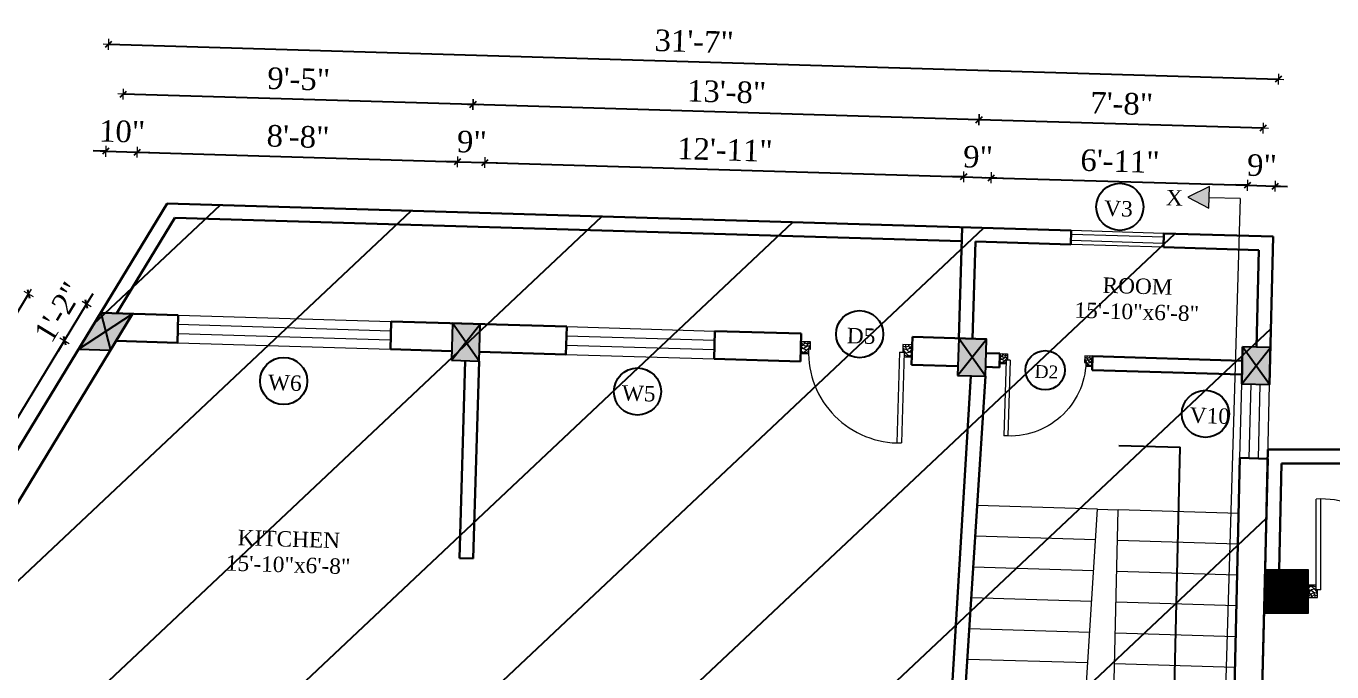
# Model space of a CAD drawing. Header units: inches. Extents: x 4069 to 291496, y -47643 to 12535.
# Drawn here: x 124420.7 to 124843.6, y -23063.9 to -22854.5 of the extents above; entities that cross this region are included whole.
import ezdxf

# ---------------------------------------------------------------- set-up
doc = ezdxf.new("R2010")
doc.units = ezdxf.units.IN
doc.header["$LTSCALE"] = 5
doc.header["$MEASUREMENT"] = 0
for name, color, linetype, lineweight in [('A-WALL', 7, 'Continuous', 9), ('Dimension', 7, 'Continuous', 18), ('DOOR', 62, 'Continuous', 0), ('Dw', 2, 'Continuous', 18), ('tefriş', 30, 'Continuous', 9)]:
    doc.layers.add(name, color=color, linetype=linetype, lineweight=lineweight)
doc.layers.add('dim line', color=7, linetype='Continuous', lineweight=15, true_color=0xfab2b2)
doc.layers.add('TEXT', color=6, linetype='Continuous')
doc.layers.add('WALL', color=7, linetype='Continuous')
doc.styles.add('ordinary', font='times.ttf')
doc.dimstyles.new('Copy of 96', dxfattribs={"dimtxt": 7, "dimasz": 4, "dimexe": 0.5, "dimexo": 0.5, "dimgap": 3, "dimtad": 1, "dimdec": 1, "dimzin": 11, "dimdsep": 46, "dimlunit": 4, "dimtxsty": 'ordinary', "dimblk": 'OBLIQUE', "dimcen": 0.09, "dimse1": 1, "dimse2": 1, "dimclrt": 6, "dimazin": 0, "dimtfac": 1, "dimtdec": 1, "dimtix": 1, "dimtmove": 2, "dimatfit": 3, "dimldrblk": 'leader', "dimfxl": 0.5, "dimfxlon": 1, "dimtolj": 1, "dimtzin": 0, "dimarcsym": 0})

# ---------------------------------------------------------------- blocks, each defined once
blk = doc.blocks.new('C1a')
at = {"color": 1, "ltscale": 5}
for p, q in [((18657.75, 4625.76), (18648.75, 4625.76)), ((18648.75, 4625.76), (18648.82, 4613.76)), ((18657.82, 4613.76), (18657.75, 4625.76)), ((18648.82, 4613.76), (18657.82, 4613.76))]:
    blk.add_line(p, q, dxfattribs=at)
blk = doc.blocks.new('c2a')
at = {"color": 1, "ltscale": 5}
for p, q in [((18091.63, 4625.76), (18084.82, 4613.76)), ((18101.98, 4625.76), (18091.63, 4625.76)), ((18095.17, 4613.76), (18101.98, 4625.76)), ((18084.82, 4613.76), (18095.17, 4613.76))]:
    blk.add_line(p, q, dxfattribs=at)
blk = doc.blocks.new('A$C27B36B59')
at = {"layer": 'DOOR'}
for p, q in [((0, 4), (0, 0)), ((2.5, 4), (0, 4)), ((0, 0), (3, 0)), ((2.5, 2.5), (2.5, 4)), ((3, 2.5), (2.5, 2.5)), ((3, 0), (3, 2.5))]:
    blk.add_line(p, q, dxfattribs=at)
for centre, radius, start, end in [((-1.4, -0.54), 4.75, 22.1411, 72.838), ((1.34, 2.09), 1.64, 45.138, 144.8948), ((2.21, 0.3), 2.49, 83.3149, 152.658), ((0.13, 0.37), 2.05, 349.4875, 93.6805), ((1.96, -0.47), 2.01, 58.7447, 166.495), ((-0.06, 0.32), 1.13, 343.542, 86.947), ((2.08, -0.4), 1.17, 38.2816, 160.1519)]:
    blk.add_arc(centre, radius, start, end, dxfattribs=at)
blk = doc.blocks.new('D2')
at = {"layer": 'DOOR'}
for p, q in [((74473.95, 24047.59), (74473.95, 24018.09)), ((74473.95, 24047.59), (74475.45, 24047.59)), ((74475.45, 24047.59), (74475.45, 24018.13))]:
    blk.add_line(p, q, dxfattribs=at)
blk.add_arc((74473.95, 24047.59), 29.5, 180, 272.9146, dxfattribs=at)
at = {"layer": 'DOOR', "xscale": -1, "rotation": 180}
blk.add_blockref('A$C27B36B59', (74441.95, 24050.09), dxfattribs=at)
at = {"layer": 'DOOR', "rotation": 180}
blk.add_blockref('A$C27B36B59', (74477.95, 24050.09), dxfattribs=at)
blk = doc.blocks.new('x-x')
at = {"ltscale": 5}
for points in [[(11364.03, -701.52), (11364.03, -694.51), (11357.15, -698.09)], [(11364.03, -1135.52), (11364.03, -1128.51), (11357.15, -1132.09)]]:
    blk.add_hatch(color=256, dxfattribs=at).paths.add_polyline_path(points)
for p, q in [((11364.03, -694.51), (11357.15, -698.09)), ((11364.03, -701.52), (11364.03, -694.51)), ((11357.15, -698.09), (11364.03, -701.52)), ((11374.13, -698.09), (11364.03, -698.09)), ((11374.13, -698.09), (11374.13, -1132.09)), ((11364.03, -1128.51), (11357.15, -1132.09)), ((11364.03, -1135.52), (11364.03, -1128.51)), ((11357.15, -1132.09), (11364.03, -1135.52)), ((11374.13, -1132.09), (11364.03, -1132.09))]:
    blk.add_line(p, q, dxfattribs=at)
at = {"layer": 'A-WALL', "color": 1, "ltscale": 5}
blk.add_line((11374.13, -1120.09), (11374.13, -1132.09), dxfattribs=at)
at = {"layer": 'TEXT', "style": 'ordinary'}
for p in [(11350.08, -700.97), (11350.08, -1134.1)]:
    blk.add_text('X', height=5, dxfattribs=at).set_placement(p)
blk = doc.blocks.new('oblique')
at = {"color": 0, "lineweight": -2}
blk.add_line((0.25, 0.25), (-0.25, -0.25), dxfattribs=at)
at = {"layer": 'dim line', "lineweight": 9}
for p, q in [((-0.4375, 0), (0.4375, 0)), ((0, 0.4375), (0, -0.4375))]:
    blk.add_line(p, q, dxfattribs=at)
blk = doc.blocks.new('*D3348')
at = {"layer": 'A-WALL', "color": 0, "lineweight": -2, "ltscale": 50, "transparency": 16777216}
blk.add_line((124323.78, -23136.27), (124433.1, -22956.45), dxfattribs=at)
at = {"layer": 'Defpoints', "color": 0, "ltscale": 50, "transparency": 16777216}
for p in [(124433.1, -22956.45), (124437.67, -22959.23), (124328.34, -23139.05)]:
    blk.add_point(p, dxfattribs=at)
at = {"layer": 'A-WALL', "color": 0, "lineweight": -2, "ltscale": 50, "transparency": 16777216, "xscale": 4, "yscale": 4, "zscale": 4}
for p, rotation in [((124433.1, -22956.45), 58.70147092306956), ((124323.78, -23136.27), 238.7014709230696)]:
    blk.add_blockref('oblique', p, dxfattribs=dict(at, rotation=rotation))
at = {"layer": 'A-WALL', "color": 6, "ltscale": 50, "transparency": 16777216, "insert": (124372.83, -23042.95), "char_height": 7, "attachment_point": 5, "rotation": 58.7015, "style": 'ordinary'}
blk.add_mtext('\\A1;17\'-6"', dxfattribs=at)
blk = doc.blocks.new('_OBLIQUE')
at = {"color": 0, "linetype": 'ByBlock'}
blk.add_line((-0.5, -0.5), (0.5, 0.5), dxfattribs=at)
blk = doc.blocks.new('leader')
at = {"layer": 'Dimension'}
for p, q in [((0, -4.33), (0, 4.33)), ((-4.42, 0), (4.42, 0))]:
    blk.add_line(p, q, dxfattribs=at)
blk = doc.blocks.new('*D3349')
at = {"layer": 'A-WALL', "color": 0, "lineweight": -2, "ltscale": 50, "transparency": 16777216}
for p, q in [((124440.27, -22944.66), (124442.35, -22941.24)), ((124433.1, -22956.45), (124440.27, -22944.66)), ((124433.1, -22956.45), (124431.02, -22959.87))]:
    blk.add_line(p, q, dxfattribs=at)
at = {"layer": 'Defpoints', "color": 0, "ltscale": 50, "transparency": 16777216}
for p in [(124440.27, -22944.66), (124444.84, -22947.44), (124437.67, -22959.23)]:
    blk.add_point(p, dxfattribs=at)
at = {"layer": 'A-WALL', "color": 0, "lineweight": -2, "ltscale": 50, "transparency": 16777216, "xscale": 4, "yscale": 4, "zscale": 4}
for p, rotation in [((124440.27, -22944.66), 238.7014709230696), ((124433.1, -22956.45), 58.70147092306958)]:
    blk.add_blockref('oblique', p, dxfattribs=dict(at, rotation=rotation))
at = {"layer": 'A-WALL', "color": 6, "ltscale": 50, "transparency": 16777216, "insert": (124431.13, -22947.18), "char_height": 7, "attachment_point": 5, "rotation": 58.7015, "style": 'ordinary'}
blk.add_mtext('\\A1;1\'-2"', dxfattribs=at)
blk = doc.blocks.new('*D3350')
at = {"layer": 'A-WALL', "color": 0, "lineweight": -2, "ltscale": 50, "transparency": 16777216}
blk.add_line((124421.47, -22941.3), (124304.98, -23132.91), dxfattribs=at)
at = {"layer": 'Defpoints', "color": 0, "ltscale": 50, "transparency": 16777216}
for p in [(124441.25, -22953.33), (124304.98, -23132.91), (124324.76, -23144.94)]:
    blk.add_point(p, dxfattribs=at)
at = {"layer": 'A-WALL', "color": 0, "lineweight": -2, "ltscale": 50, "transparency": 16777216, "xscale": 4, "yscale": 4, "zscale": 4}
for p, rotation in [((124421.47, -22941.3), 58.70147092277564), ((124304.98, -23132.91), 238.7014709227756)]:
    blk.add_blockref('oblique', p, dxfattribs=dict(at, rotation=rotation))
at = {"layer": 'A-WALL', "color": 6, "ltscale": 50, "transparency": 16777216, "insert": (124357.62, -23033.7), "char_height": 7, "attachment_point": 5, "rotation": 58.7015, "style": 'ordinary'}
blk.add_mtext('\\A1;18\'-8"', dxfattribs=at)
blk = doc.blocks.new('*D3352')
at = {"layer": 'A-WALL', "color": 0, "lineweight": -2, "ltscale": 50, "transparency": 16777216}
blk.add_line((124209.14, -23259.02), (124411.06, -22926.9), dxfattribs=at)
at = {"layer": 'Defpoints', "color": 0, "ltscale": 50, "transparency": 16777216}
for p in [(124411.06, -22926.9), (124444.84, -22947.44), (124242.91, -23279.56)]:
    blk.add_point(p, dxfattribs=at)
at = {"layer": 'A-WALL', "color": 0, "lineweight": -2, "ltscale": 50, "transparency": 16777216, "xscale": 4, "yscale": 4, "zscale": 4}
for p, rotation in [((124411.06, -22926.9), 58.70147092277312), ((124209.14, -23259.02), 238.7014709227732)]:
    blk.add_blockref('oblique', p, dxfattribs=dict(at, rotation=rotation))
at = {"layer": 'A-WALL', "color": 6, "ltscale": 50, "transparency": 16777216, "insert": (124304.49, -23089.55), "char_height": 7, "attachment_point": 5, "rotation": 58.7015, "style": 'ordinary'}
blk.add_mtext('\\A1;32\'-5"', dxfattribs=at)
blk = doc.blocks.new('*D3353')
at = {"layer": 'A-WALL', "color": 0, "lineweight": -2, "ltscale": 50, "transparency": 16777216}
for p, q in [((124446.4, -22895.09), (124442.4, -22894.97)), ((124446.4, -22895.09), (124456.74, -22895.4)), ((124456.74, -22895.4), (124460.74, -22895.52))]:
    blk.add_line(p, q, dxfattribs=at)
at = {"layer": 'Defpoints', "color": 0, "ltscale": 50, "transparency": 16777216}
for p in [(124456.74, -22895.4), (124444.84, -22947.44), (124455.18, -22947.74)]:
    blk.add_point(p, dxfattribs=at)
at = {"layer": 'A-WALL', "color": 0, "lineweight": -2, "ltscale": 50, "transparency": 16777216, "xscale": 4, "yscale": 4, "zscale": 4}
for p, rotation in [((124446.4, -22895.09), 358.2899854285503), ((124456.74, -22895.4), 178.2899854285504)]:
    blk.add_blockref('oblique', p, dxfattribs=dict(at, rotation=rotation))
at = {"layer": 'A-WALL', "color": 6, "ltscale": 50, "transparency": 16777216, "insert": (124451.77, -22888.68), "char_height": 7, "attachment_point": 5, "rotation": 358.29, "style": 'ordinary'}
blk.add_mtext('\\A1;10"', dxfattribs=at)
blk = doc.blocks.new('*D3354')
at = {"layer": 'A-WALL', "color": 0, "lineweight": -2, "ltscale": 50, "transparency": 16777216}
blk.add_line((124456.74, -22895.4), (124560.35, -22898.49), dxfattribs=at)
at = {"layer": 'Defpoints', "color": 0, "ltscale": 50, "transparency": 16777216}
for p in [(124560.35, -22898.49), (124455.18, -22947.74), (124558.78, -22950.84)]:
    blk.add_point(p, dxfattribs=at)
at = {"layer": 'A-WALL', "color": 0, "lineweight": -2, "ltscale": 50, "transparency": 16777216, "xscale": 4, "yscale": 4, "zscale": 4}
for p, rotation in [((124456.74, -22895.4), 178.2899854285072), ((124560.35, -22898.49), 358.2899854285072)]:
    blk.add_blockref('oblique', p, dxfattribs=dict(at, rotation=rotation))
at = {"layer": 'A-WALL', "color": 6, "ltscale": 50, "transparency": 16777216, "insert": (124508.74, -22890.38), "char_height": 7, "attachment_point": 5, "rotation": 358.29, "style": 'ordinary'}
blk.add_mtext('\\A1;8\'-8"', dxfattribs=at)
blk = doc.blocks.new('*D3355')
at = {"layer": 'A-WALL', "color": 0, "lineweight": -2, "ltscale": 50, "transparency": 16777216}
for p, q in [((124560.35, -22898.49), (124556.35, -22898.37)), ((124560.35, -22898.49), (124569.34, -22898.76)), ((124569.34, -22898.76), (124573.34, -22898.88))]:
    blk.add_line(p, q, dxfattribs=at)
at = {"layer": 'Defpoints', "color": 0, "ltscale": 50, "transparency": 16777216}
for p in [(124569.34, -22898.76), (124558.78, -22950.84), (124567.78, -22951.11)]:
    blk.add_point(p, dxfattribs=at)
at = {"layer": 'A-WALL', "color": 0, "lineweight": -2, "ltscale": 50, "transparency": 16777216, "xscale": 4, "yscale": 4, "zscale": 4}
for p, rotation in [((124560.35, -22898.49), 358.2899854285072), ((124569.34, -22898.76), 178.2899854285072)]:
    blk.add_blockref('oblique', p, dxfattribs=dict(at, rotation=rotation))
at = {"layer": 'A-WALL', "color": 6, "ltscale": 50, "transparency": 16777216, "insert": (124565.04, -22892.06), "char_height": 7, "attachment_point": 5, "rotation": 358.29, "style": 'ordinary'}
blk.add_mtext('\\A1;9"', dxfattribs=at)
blk = doc.blocks.new('*D3356')
at = {"layer": 'A-WALL', "color": 0, "lineweight": -2, "ltscale": 50, "transparency": 16777216}
blk.add_line((124569.34, -22898.76), (124724.27, -22903.38), dxfattribs=at)
at = {"layer": 'Defpoints', "color": 0, "ltscale": 50, "transparency": 16777216}
for p in [(124724.27, -22903.38), (124567.78, -22951.11), (124722.71, -22955.73)]:
    blk.add_point(p, dxfattribs=at)
at = {"layer": 'A-WALL', "color": 0, "lineweight": -2, "ltscale": 50, "transparency": 16777216, "xscale": 4, "yscale": 4, "zscale": 4}
for p, rotation in [((124569.34, -22898.76), 178.2899854285072), ((124724.27, -22903.38), 358.2899854285072)]:
    blk.add_blockref('oblique', p, dxfattribs=dict(at, rotation=rotation))
at = {"layer": 'A-WALL', "color": 6, "ltscale": 50, "transparency": 16777216, "insert": (124647, -22894.57), "char_height": 7, "attachment_point": 5, "rotation": 358.29, "style": 'ordinary'}
blk.add_mtext('\\A1;12\'-11"', dxfattribs=at)
blk = doc.blocks.new('*D3357')
at = {"layer": 'A-WALL', "color": 0, "lineweight": -2, "ltscale": 50, "transparency": 16777216}
for p, q in [((124724.27, -22903.38), (124720.28, -22903.26)), ((124724.27, -22903.38), (124733.27, -22903.65)), ((124733.27, -22903.65), (124737.27, -22903.77))]:
    blk.add_line(p, q, dxfattribs=at)
at = {"layer": 'Defpoints', "color": 0, "ltscale": 50, "transparency": 16777216}
for p in [(124733.27, -22903.65), (124722.71, -22955.73), (124731.71, -22956)]:
    blk.add_point(p, dxfattribs=at)
at = {"layer": 'A-WALL', "color": 0, "lineweight": -2, "ltscale": 50, "transparency": 16777216, "xscale": 4, "yscale": 4, "zscale": 4}
for p, rotation in [((124724.27, -22903.38), 358.2899854285072), ((124733.27, -22903.65), 178.2899854285072)]:
    blk.add_blockref('oblique', p, dxfattribs=dict(at, rotation=rotation))
at = {"layer": 'A-WALL', "color": 6, "ltscale": 50, "transparency": 16777216, "insert": (124728.97, -22896.95), "char_height": 7, "attachment_point": 5, "rotation": 358.29, "style": 'ordinary'}
blk.add_mtext('\\A1;9"', dxfattribs=at)
blk = doc.blocks.new('*D3358')
at = {"layer": 'A-WALL', "color": 0, "lineweight": -2, "ltscale": 50, "transparency": 16777216}
blk.add_line((124733.27, -22903.65), (124816.23, -22906.13), dxfattribs=at)
at = {"layer": 'Defpoints', "color": 0, "ltscale": 50, "transparency": 16777216}
for p in [(124816.23, -22906.13), (124731.71, -22956), (124814.67, -22958.48)]:
    blk.add_point(p, dxfattribs=at)
at = {"layer": 'A-WALL', "color": 0, "lineweight": -2, "ltscale": 50, "transparency": 16777216, "xscale": 4, "yscale": 4, "zscale": 4}
for p, rotation in [((124733.27, -22903.65), 178.2899854285072), ((124816.23, -22906.13), 358.2899854285072)]:
    blk.add_blockref('oblique', p, dxfattribs=dict(at, rotation=rotation))
at = {"layer": 'A-WALL', "color": 6, "ltscale": 50, "transparency": 16777216, "insert": (124774.95, -22898.33), "char_height": 7, "attachment_point": 5, "rotation": 358.29, "style": 'ordinary'}
blk.add_mtext('\\A1;6\'-11"', dxfattribs=at)
blk = doc.blocks.new('*D3359')
at = {"layer": 'A-WALL', "color": 0, "lineweight": -2, "ltscale": 50, "transparency": 16777216}
for p, q in [((124816.23, -22906.13), (124812.24, -22906.01)), ((124816.23, -22906.13), (124825.23, -22906.4)), ((124825.23, -22906.4), (124829.23, -22906.52))]:
    blk.add_line(p, q, dxfattribs=at)
at = {"layer": 'Defpoints', "color": 0, "ltscale": 50, "transparency": 16777216}
for p in [(124825.23, -22906.4), (124814.67, -22958.48), (124823.67, -22958.75)]:
    blk.add_point(p, dxfattribs=at)
at = {"layer": 'A-WALL', "color": 0, "lineweight": -2, "ltscale": 50, "transparency": 16777216, "xscale": 4, "yscale": 4, "zscale": 4}
for p, rotation in [((124816.23, -22906.13), 358.2899854285072), ((124825.23, -22906.4), 178.2899854285072)]:
    blk.add_blockref('oblique', p, dxfattribs=dict(at, rotation=rotation))
at = {"layer": 'A-WALL', "color": 6, "ltscale": 50, "transparency": 16777216, "insert": (124820.93, -22899.69), "char_height": 7, "attachment_point": 5, "rotation": 358.29, "style": 'ordinary'}
blk.add_mtext('\\A1;9"', dxfattribs=at)
blk = doc.blocks.new('*D3360')
at = {"layer": 'A-WALL', "color": 0, "lineweight": -2, "ltscale": 50, "transparency": 16777216}
blk.add_line((124821.29, -22887.59), (124729.33, -22884.85), dxfattribs=at)
at = {"layer": 'Defpoints', "color": 0, "ltscale": 50, "transparency": 16777216}
for p in [(124729.33, -22884.85), (124727.21, -22955.87), (124819.17, -22958.61)]:
    blk.add_point(p, dxfattribs=at)
at = {"layer": 'A-WALL', "color": 0, "lineweight": -2, "ltscale": 50, "transparency": 16777216, "xscale": 4, "yscale": 4, "zscale": 4}
for p, rotation in [((124729.33, -22884.85), 178.2899854285038), ((124821.29, -22887.59), 358.2899854285037)]:
    blk.add_blockref('oblique', p, dxfattribs=dict(at, rotation=rotation))
at = {"layer": 'A-WALL', "color": 6, "ltscale": 50, "transparency": 16777216, "insert": (124775.51, -22879.65), "char_height": 7, "attachment_point": 5, "rotation": 358.29, "style": 'ordinary'}
blk.add_mtext('\\A1;7\'-8"', dxfattribs=at)
blk = doc.blocks.new('*D3361')
at = {"layer": 'A-WALL', "color": 0, "lineweight": -2, "ltscale": 50, "transparency": 16777216}
blk.add_line((124729.33, -22884.85), (124565.4, -22879.96), dxfattribs=at)
at = {"layer": 'Defpoints', "color": 0, "ltscale": 50, "transparency": 16777216}
for p in [(124565.4, -22879.96), (124563.28, -22950.97), (124727.21, -22955.87)]:
    blk.add_point(p, dxfattribs=at)
at = {"layer": 'A-WALL', "color": 0, "lineweight": -2, "ltscale": 50, "transparency": 16777216, "xscale": 4, "yscale": 4, "zscale": 4}
for p, rotation in [((124565.4, -22879.96), 178.2899854285072), ((124729.33, -22884.85), 358.2899854285071)]:
    blk.add_blockref('oblique', p, dxfattribs=dict(at, rotation=rotation))
at = {"layer": 'A-WALL', "color": 6, "ltscale": 50, "transparency": 16777216, "insert": (124647.56, -22875.84), "char_height": 7, "attachment_point": 5, "rotation": 358.29, "style": 'ordinary'}
blk.add_mtext('\\A1;13\'-8"', dxfattribs=at)
blk = doc.blocks.new('*D3362')
at = {"layer": 'A-WALL', "color": 0, "lineweight": -2, "ltscale": 50, "transparency": 16777216}
blk.add_line((124565.4, -22879.96), (124452.13, -22876.57), dxfattribs=at)
at = {"layer": 'Defpoints', "color": 0, "ltscale": 50, "transparency": 16777216}
for p in [(124452.13, -22876.57), (124450.01, -22947.59), (124563.28, -22950.97)]:
    blk.add_point(p, dxfattribs=at)
at = {"layer": 'A-WALL', "color": 0, "lineweight": -2, "ltscale": 50, "transparency": 16777216, "xscale": 4, "yscale": 4, "zscale": 4}
for p, rotation in [((124452.13, -22876.57), 178.2899854285072), ((124565.4, -22879.96), 358.2899854285071)]:
    blk.add_blockref('oblique', p, dxfattribs=dict(at, rotation=rotation))
at = {"layer": 'A-WALL', "color": 6, "ltscale": 50, "transparency": 16777216, "insert": (124508.96, -22871.7), "char_height": 7, "attachment_point": 5, "rotation": 358.29, "style": 'ordinary'}
blk.add_mtext('\\A1;9\'-5"', dxfattribs=at)
blk = doc.blocks.new('*D3363')
at = {"layer": 'A-WALL', "color": 0, "lineweight": -2, "ltscale": 50, "transparency": 16777216}
blk.add_line((124447.43, -22860.41), (124826.27, -22871.72), dxfattribs=at)
at = {"layer": 'Defpoints', "color": 0, "ltscale": 50, "transparency": 16777216}
for p in [(124826.27, -22871.72), (124444.84, -22947.44), (124823.67, -22958.75)]:
    blk.add_point(p, dxfattribs=at)
at = {"layer": 'A-WALL', "color": 0, "lineweight": -2, "ltscale": 50, "transparency": 16777216, "xscale": 4, "yscale": 4, "zscale": 4}
for p, rotation in [((124447.43, -22860.41), 178.2899854285072), ((124826.27, -22871.72), 358.2899854285071)]:
    blk.add_blockref('oblique', p, dxfattribs=dict(at, rotation=rotation))
at = {"layer": 'A-WALL', "color": 6, "ltscale": 50, "transparency": 16777216, "insert": (124637.05, -22859.5), "char_height": 7, "attachment_point": 5, "rotation": 358.29, "style": 'ordinary'}
blk.add_mtext('\\A1;31\'-7"', dxfattribs=at)

msp = doc.modelspace()

# ---------------------------------------------------------------- hatches: boundary and pattern name
at = {"layer": 'A-WALL', "ltscale": 5}
h = msp.add_hatch(dxfattribs=at)
h.set_pattern_fill('ANSI31', color=256)
h.set_pattern_definition([(45, (100399.88167, -24683.50437), (-0.08838834765, 0.08838834765), [])])
h.paths.add_polyline_path([(124821.95969, -23044.78323), (124835.95969, -23044.78323), (124835.95969, -23030.78323), (124821.95969, -23030.78323)])
at = {"layer": 'WALL', "linetype": 'ByBlock', "ltscale": 5, "true_color": 0xf8991e}
h = msp.add_hatch(dxfattribs=at)
h.set_pattern_fill('ANSI31', color=30, scale=350, angle=-1.7100146)
h.set_pattern_definition([(43.29, (116958.823, -19783.133), (-29.99899, 31.8453), [])])
h.paths.add_polyline_path([(124221.40735, -23314.93247), (124466.34218, -22912.06214), (124824.63054, -22922.75857), (124814.80569, -23332.64793)])
h = msp.add_hatch(color=30, dxfattribs=at)
h.dxf.hatch_style = 1
h.paths.add_polyline_path([(124446.42382, -22953.48621), (124448.01193, -22959.53629), (124455.18076, -22947.74496)])
h.paths.add_polyline_path([(124446.42382, -22953.48621), (124455.18076, -22947.74496), (124444.83571, -22947.43612)])
h.paths.add_polyline_path([(124444.83571, -22947.43612), (124437.66689, -22959.22745), (124446.42382, -22953.48621)])
h.paths.add_polyline_path([(124446.42382, -22953.48621), (124437.66689, -22959.22745), (124448.01193, -22959.53629)])
h = msp.add_hatch(color=30, dxfattribs=at)
h.dxf.hatch_style = 1
h.paths.add_polyline_path([(124563.10381, -22956.9696), (124558.42676, -22962.83264), (124567.42276, -22963.10121)])
h.paths.add_polyline_path([(124567.42276, -22963.10121), (124567.78085, -22951.10656), (124563.10381, -22956.9696)])
h.paths.add_polyline_path([(124563.10381, -22956.9696), (124567.78085, -22951.10656), (124558.78486, -22950.83799)])
h.paths.add_polyline_path([(124558.78486, -22950.83799), (124558.42676, -22962.83264), (124563.10381, -22956.9696)])
h = msp.add_hatch(color=30, dxfattribs=at)
h.dxf.hatch_style = 1
h.paths.add_polyline_path([(124727.03077, -22961.86352), (124722.35373, -22967.72656), (124731.34972, -22967.99513)])
h.paths.add_polyline_path([(124731.34972, -22967.99513), (124731.70781, -22956.00047), (124727.03077, -22961.86352)])
h.paths.add_polyline_path([(124727.03077, -22961.86352), (124731.70781, -22956.00047), (124722.71182, -22955.7319)])
h.paths.add_polyline_path([(124722.71182, -22955.7319), (124722.35373, -22967.72656), (124727.03077, -22961.86352)])
h = msp.add_hatch(color=30, dxfattribs=at)
h.dxf.hatch_style = 1
h.paths.add_polyline_path([(124823.38261, -22970.7427), (124819.02669, -22964.60998), (124814.38645, -22970.47413)])
h.paths.add_polyline_path([(124823.38261, -22970.7427), (124823.66693, -22958.74584), (124819.02669, -22964.60998)])
h.paths.add_polyline_path([(124823.66693, -22958.74584), (124814.67076, -22958.47727), (124819.02669, -22964.60998)])
h.paths.add_polyline_path([(124819.02669, -22964.60998), (124814.67076, -22958.47727), (124814.38645, -22970.47413)])

# ---------------------------------------------------------------- linework, layer by layer
at = {"color": 1, "ltscale": 5}
for p, q in [((124437.66689, -22959.22745), (124455.18076, -22947.74496)), ((124444.83571, -22947.43612), (124448.01193, -22959.53629)), ((124567.42276, -22963.10121), (124558.78486, -22950.83799)), ((124558.42676, -22962.83264), (124567.78085, -22951.10656)), ((124722.35373, -22967.72656), (124731.70781, -22956.00047)), ((124731.34972, -22967.99513), (124722.71182, -22955.7319)), ((124814.38645, -22970.47413), (124823.66693, -22958.74584)), ((124823.38261, -22970.7427), (124814.67076, -22958.47727)), ((124728.39046, -23019.92987), (124728.05604, -23019.90866))]:
    msp.add_line(p, q, dxfattribs=at)
at = {"layer": 'A-WALL', "lineweight": 30}
for p, q in [((124221.40735, -23314.93247), (124466.34218, -22912.06214)), ((124759.17346, -22920.8044), (124466.34218, -22912.06214)), ((124450.00823, -22947.59054), (124468.8264, -22916.63831)), ((124723.65181, -22924.24593), (124468.8264, -22916.63831)), ((124722.71182, -22955.7319), (124723.78609, -22919.74794)), ((124759.03917, -22925.30239), (124759.17346, -22920.8044)), ((124727.20982, -22955.86619), (124728.14981, -22924.38022)), ((124759.03917, -22925.30239), (124728.14981, -22924.38022)), ((124789.02581, -22926.19762), (124789.1601, -22921.69963)), ((124824.51988, -22922.75527), (124789.1601, -22921.69963)), ((124823.38261, -22970.7427), (124824.51988, -22922.75527)), ((124819.91518, -22927.1198), (124789.02581, -22926.19762)), ((124819.16884, -22958.61156), (124819.91518, -22927.1198)), ((124373.03798, -23082.85392), (124455.18076, -22947.74496)), ((124469.94415, -22948.18571), (124444.83571, -22947.43612)), ((124469.67558, -22957.18171), (124469.94415, -22948.18571)), ((124538.64485, -22959.24073), (124538.91342, -22950.24474)), ((124595.76838, -22951.9421), (124538.91342, -22950.24474)), ((124595.49981, -22960.93809), (124595.76838, -22951.9421)), ((124643.47843, -22962.37046), (124643.747, -22953.37447)), ((124671.73453, -22954.21001), (124643.747, -22953.37447)), ((124671.46596, -22963.20601), (124671.73453, -22954.21001)), ((124469.67558, -22957.18171), (124449.80414, -22956.58846)), ((124558.51629, -22959.83398), (124538.64485, -22959.24073)), ((124707.44993, -22964.28028), (124707.7185, -22955.28429)), ((124731.70781, -22956.00047), (124707.7185, -22955.28429)), ((124814.38645, -22970.47413), (124814.67076, -22958.47727)), ((124562.92476, -22962.96693), (124561.01494, -23026.93843)), ((124567.42276, -22963.10121), (124565.51294, -23027.07271)), ((124595.49981, -22960.93809), (124567.51228, -22960.10255)), ((124671.46596, -22963.20601), (124643.47843, -22962.37046)), ((124736.07152, -22960.63275), (124731.57353, -22960.49847)), ((124736.07152, -22960.63275), (124735.93724, -22965.13075)), ((124766.05696, -22961.52795), (124765.92268, -22966.02594)), ((124814.56414, -22962.97609), (124766.05696, -22961.52795)), ((124722.44325, -22964.7279), (124707.44993, -22964.28028)), ((124726.66921, -22967.85539), (124719.5585, -23085.69568)), ((124735.93724, -22965.13075), (124731.43924, -22964.99646)), ((124814.45753, -22967.47491), (124765.92268, -22966.02594)), ((124731.34972, -22967.99513), (124723.87398, -23085.82452)), ((124821.95969, -23030.78323), (124822.88396, -22991.78323)), ((124822.88396, -22991.78323), (124903.84595, -22991.78323)), ((124811.30634, -23100.44009), (124813.81781, -22994.46784)), ((124813.81781, -22994.46784), (124822.81397, -22994.73642)), ((124817.37902, -23224.06555), (124822.81397, -22994.73642)), ((124826.46095, -23030.78323), (124827.27858, -22996.28323)), ((124827.27858, -22996.28323), (124908.34595, -22996.28323)), ((124565.51294, -23027.07271), (124561.01494, -23026.93843)), ((124821.95969, -23030.78323), (124820.04214, -23111.69479))]:
    msp.add_line(p, q, dxfattribs=at)
at = {"layer": 'A-WALL', "ltscale": 5}
msp.add_lwpolyline([(124821.95969, -23044.78323), (124835.95969, -23044.78323), (124835.95969, -23030.78323), (124821.95969, -23030.78323)], close=True, dxfattribs=at)
at = {"layer": 'Dw', "color": 3}
for p, q in [((124789.1601, -22921.69963), (124759.17346, -22920.8044)), ((124789.02581, -22926.19762), (124759.03917, -22925.30239)), ((124789.06311, -22924.94818), (124759.07647, -22924.05295)), ((124789.1228, -22922.94907), (124759.13616, -22922.05384)), ((124469.94415, -22948.18571), (124538.91342, -22950.24474)), ((124469.7651, -22954.18304), (124538.73437, -22956.24207)), ((124469.85462, -22951.18438), (124538.8239, -22953.2434)), ((124595.67886, -22954.94077), (124643.65748, -22956.37313)), ((124595.76838, -22951.9421), (124643.747, -22953.37447)), ((124469.67558, -22957.18171), (124538.64485, -22959.24073)), ((124595.58933, -22957.93943), (124643.56796, -22959.3718)), ((124595.49981, -22960.93809), (124643.47843, -22962.37046)), ((124813.81781, -22994.46784), (124814.38645, -22970.47413)), ((124816.81631, -22994.56659), (124817.38495, -22970.57287)), ((124819.81547, -22994.63767), (124820.38411, -22970.64395)), ((124822.81463, -22994.70875), (124823.38326, -22970.71503))]:
    msp.add_line(p, q, dxfattribs=at)
at = {"layer": 'tefriş', "ltscale": 5}
for p, q in [((124767.6715, -23011.09812), (124728.68887, -23009.93433)), ((124763.87027, -23071.01137), (124767.6715, -23011.09812)), ((124767.6715, -23011.09812), (124774.4087, -23011.29926)), ((124772.9871, -23071.28431), (124774.4087, -23011.29926)), ((124813.39134, -23012.46306), (124774.4087, -23011.29926)), ((124767.03867, -23021.07245), (124728.05604, -23019.90866)), ((124813.15434, -23022.46309), (124774.17171, -23021.29929)), ((124766.40585, -23031.04678), (124727.42322, -23029.88299)), ((124812.91742, -23032.46009), (124773.93479, -23031.29629)), ((124765.77302, -23041.02111), (124726.79039, -23039.85732)), ((124812.68054, -23042.4552), (124773.69791, -23041.2914)), ((124765.13735, -23051.04029), (124726.15472, -23049.87649)), ((124812.44357, -23052.4541), (124773.46094, -23051.2903)), ((124764.50737, -23060.96977), (124725.52474, -23059.80597)), ((124812.20665, -23062.4511), (124773.22402, -23061.2873))]:
    msp.add_line(p, q, dxfattribs=at)
at = {"layer": 'TEXT'}
for centre, radius in [((124774.9151, -22913.11032), 7.64038), ((124690.62319, -22954.35412), 7.64038), ((124504.07118, -22969.56239), 7.64038), ((124750.72002, -22966.08334), 6.36673), ((124618.67047, -22972.98367), 7.64038), ((124802.62104, -22980.20117), 7.64038)]:
    msp.add_circle(centre, radius, dxfattribs=at)
at = {"layer": 'WALL', "color": 2, "linetype": 'ByBlock', "ltscale": 5}
for p in [(124774.5925, -22990.46057), (124792.30516, -23084.21356)]:
    msp.add_line(p, (124794.39366, -22991.05172), dxfattribs=at)
for points in [[(124437.66689, -22959.22745), (124448.01193, -22959.53629), (124455.18076, -22947.74496), (124444.83571, -22947.43612)], [(124558.42676, -22962.83264), (124567.42276, -22963.10121), (124567.78085, -22951.10656), (124558.78486, -22950.83799)], [(124722.35373, -22967.72656), (124731.34972, -22967.99513), (124731.70781, -22956.00047), (124722.71182, -22955.7319)], [(124814.67076, -22958.47727), (124814.38645, -22970.47413), (124823.38261, -22970.7427), (124823.66693, -22958.74584)]]:
    msp.add_lwpolyline(points, close=True, dxfattribs=at)

# ---------------------------------------------------------------- block references
at = {"layer": 'A-WALL', "color": 1, "rotation": 358.2899854285037}
msp.add_blockref('x-x', (113465.66361, -21873.23781), dxfattribs=at)
at = {"layer": 'WALL', "color": 2, "linetype": 'ByBlock', "ltscale": 5, "rotation": 358.2899854285037}
for name, p in [('c2a', (106223.22259, -27031.26367)), ('C1a', (106036.1935, -27025.68006))]:
    msp.add_blockref(name, p, dxfattribs=at)
at = {"layer": 'WALL', "color": 2, "linetype": 'ByBlock'}
for p, rotation in [((49545.18315, -44774.6675), 358.2899854285037), ((199313.91091, 1010.30469), 180.0000000001832)]:
    msp.add_blockref('D2', p, dxfattribs=dict(at, rotation=rotation))
at = {"layer": 'WALL', "color": 2, "linetype": 'ByBlock', "xscale": -0.8332999999984169, "yscale": 0.8333000000002357, "zscale": 0.8333, "rotation": 358.2899854285037}
msp.add_blockref('D2', (186172.86863, -44844.64948), dxfattribs=at)

# ---------------------------------------------------------------- texts
at = {"layer": 'TEXT', "style": 'ordinary'}
for s, height, rotation, p in [('V3', 5, 358.2903735, (124769.79291, -22916.02289)), ('D5', 5, 358.2895973, (124686.43557, -22957.29453)), ('W6', 5, 358.2903735, (124498.94899, -22972.47496)), ('D2', 4.1665, 358.2895973, (124747.23049, -22968.53358)), ('W5', 5, 358.2903735, (124613.54828, -22975.89623)), ('V10', 5, 358.2903735, (124797.49885, -22983.11373))]:
    msp.add_text(s, height=height, rotation=rotation, dxfattribs=at).set_placement(p)
at = {"layer": 'TEXT', "char_height": 5, "attachment_point": 8, "rotation": 358.2895973, "style": 'ordinary'}
for s, insert in [('ROOM\\P15\'-10"x6\'-8"', (124780.32387, -22949.69277)), ('KITCHEN\\P15\'-10"x6\'-8"', (124505.46495, -23031.67817))]:
    msp.add_mtext_dynamic_manual_height_columns(s, width=101.5687276, gutter_width=1720.71691, heights=[0], dxfattribs=dict(at, insert=insert))

# ---------------------------------------------------------------- dimensions: what is measured, and where the dimension line sits
at = {"layer": 'A-WALL', "ltscale": 50}
for base, p1, p2, angle, picture, middle in [((124826.26505, -22871.71879), (124444.83571, -22947.43612), (124823.66693, -22958.74584), 358.2899854, '*D3363', (124637.04552, -22859.4962)), ((124452.1284, -22876.57341), (124563.28285, -22950.97227), (124450.00823, -22947.59054), 358.2899854, '*D3362', (124508.96178, -22871.69655)), ((124565.40301, -22879.95514), (124727.20982, -22955.86619), (124563.28285, -22950.97227), 358.2899854, '*D3361', (124647.56227, -22875.84446)), ((124560.3477, -22898.48887), (124455.18076, -22947.74496), (124558.78486, -22950.83799), 178.2899854, '*D3354', (124508.74142, -22890.38472)), ((124569.34369, -22898.75744), (124558.78486, -22950.83799), (124567.78085, -22951.10656), 178.2899854, '*D3355', (124565.04177, -22892.05543)), ((124724.27466, -22903.38279), (124567.78085, -22951.10656), (124722.71182, -22955.7319), 178.2899854, '*D3356', (124647.00314, -22894.57301)), ((124733.27066, -22903.65136), (124722.71182, -22955.7319), (124731.70781, -22956.00047), 178.2899854, '*D3357', (124728.96873, -22896.94934)), ((124816.23361, -22906.12815), (124731.70781, -22956.00047), (124814.67076, -22958.47727), 178.2899854, '*D3358', (124774.9479, -22898.33211)), ((124825.22977, -22906.39673), (124814.67076, -22958.47727), (124823.66693, -22958.74584), 178.2899854, '*D3359', (124820.92776, -22899.69471)), ((124440.27119, -22944.66101), (124437.66689, -22959.22745), (124444.83571, -22947.43612), 238.7014709, '*D3349', (124431.13271, -22947.17994)), ((124433.10236, -22956.45233), (124328.34231, -23139.04518), (124437.66689, -22959.22745), 238.7014709, '*D3348', (124372.82563, -23042.94776))]:
    dim = msp.add_linear_dim(base=base, p1=p1, p2=p2, angle=angle, dimstyle='Copy of 96', override={"dimdec": 0, "dimblk": 'oblique', "dimtdec": 0, "dimarcsym": 1}, dxfattribs=at)
    dim.commit()
    dim.dimension.update_dxf_attribs({"geometry": picture, "text_midpoint": middle})
for p1, p2, distance, picture, middle in [((124819.16884, -22958.61156), (124727.20982, -22955.86619), -71.04877, '*D3360', (124775.50557, -22879.65401)), ((124444.83571, -22947.43612), (124455.18076, -22947.74496), 52.37244, '*D3353', (124451.76685, -22888.68379)), ((124242.91382, -23279.55849), (124444.83571, -22947.43612), 39.52759, '*D3352', (124304.49372, -23089.55464)), ((124441.2513, -22953.33178), (124324.7579, -23144.94084), -23.15088, '*D3350', (124357.617, -23033.7013))]:
    dim = msp.add_aligned_dim(p1=p1, p2=p2, distance=distance, dimstyle='Copy of 96', override={"dimdec": 0, "dimblk": 'oblique', "dimtdec": 0, "dimarcsym": 1}, dxfattribs=at)
    dim.commit()
    dim.dimension.update_dxf_attribs({"geometry": picture, "text_midpoint": middle})

doc.saveas('drawing.dxf')
